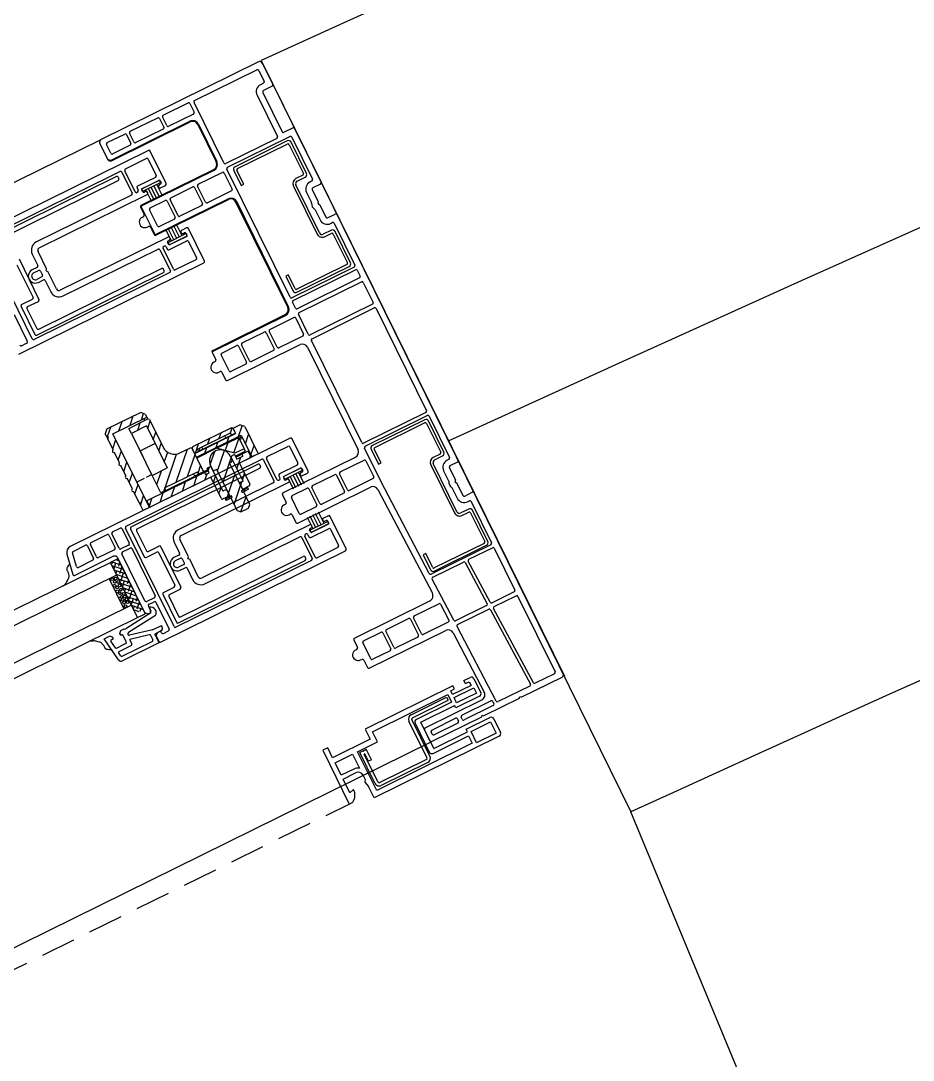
# Model space of a CAD drawing. Header units: millimetres. Extents: x 13515 to 183937, y -33900 to -660.
# Drawn here: x 118563.69 to 118568.7, y -19230.33 to -19224.49 of the extents above; entities that cross this region are included whole.
import ezdxf

# ---------------------------------------------------------------- set-up
doc = ezdxf.new("R2010")
doc.units = ezdxf.units.MM
doc.header["$LTSCALE"] = 100
doc.header["$MEASUREMENT"] = 0
doc.linetypes.add('HIDDEN2', pattern=[0.1875, 0.125, -0.0625])
doc.layers.get('0').update_dxf_attribs({"linetype": 'CONTINUOUS'})
for name, color, linetype in [('ELE9', 9, 'CONTINUOUS'), ('WIN', 4, 'CONTINUOUS'), ('WIN-G', 252, 'CONTINUOUS'), ('WIN2', 5, 'CONTINUOUS')]:
    doc.layers.add(name, color=color, linetype=linetype)

# ---------------------------------------------------------------- blocks, each defined once
blk = doc.blocks.new('A$C37502152')
at = {"layer": 'WIN-G'}
for p, q in [((57.62, 252.12), (76.22, 252.12)), ((57.62, 250.92), (76.22, 250.92))]:
    blk.add_line(p, q, dxfattribs=at)
at = {"layer": 'WIN-G', "linetype": 'HIDDEN2'}
blk.add_line((703.15, 253), (89.5, 253), dxfattribs=at)
at = {"layer": 'WIN-G'}
for centre, radius, start, end in [((57.62, 250.42), 1.7, 90, 180), ((57.62, 250.42), 0.5, 90, 180), ((76.22, 250.42), 1.7, 0, 90), ((76.22, 250.42), 0.5, 0, 90)]:
    blk.add_arc(centre, radius, start, end, dxfattribs=at)
at = {"layer": 'WIN2'}
for p, q in [((29.5, 248.5), (29.5, 254)), ((30.5, 255), (80.5, 255)), ((31, 253.5), (38.8, 253.5)), ((31, 249), (31, 253.5)), ((38.8, 253.5), (38.8, 249)), ((80.5, 255), (80.5, 250.5)), ((40.3, 253), (78.5, 253)), ((40.3, 250), (40.3, 253)), ((54.5, 250), (40.3, 250)), ((81, 248.5), (80.5, 250.5)), ((89.5, 253), (88.1, 253)), ((38.8, 249), (31, 249)), ((53.5, 248.5), (40, 248.5)), ((85.8, 249), (87.5, 249.5))]:
    blk.add_line(p, q, dxfattribs=at)
for centre, radius, start, end in [((30.5, 254), 1, 90, 180), ((54.5, 249), 1, 0, 90), ((90.02, 249.24), 4.22, 117.0056, 183.1979)]:
    blk.add_arc(centre, radius, start, end, dxfattribs=at)
at = {"ltscale": 1000}
blk.add_wipeout([(1400, 246), (0, 246), (0, 0), (1400, 0)], dxfattribs=at)
at = {"layer": 'WIN', "ltscale": 1000}
blk.add_line((0, 0), (0, 246), dxfattribs=at)
at = {"layer": 'WIN-G'}
for p, q in [((55.92, 250.42), (55.92, 235.82)), ((57.12, 250.42), (57.12, 235.82)), ((76.72, 250.42), (76.72, 239.32)), ((77.92, 250.42), (77.92, 238.12)), ((1347, 246), (53, 246)), ((75.32, 242.32), (76.52, 242.32)), ((75.32, 242.32), (75.32, 238.12)), ((76.52, 242.32), (76.52, 239.32)), ((76.52, 239.32), (76.72, 239.32)), ((41.22, 234.12), (41.22, 235.32)), ((55.42, 235.32), (41.22, 235.32)), ((76.72, 238.12), (75.32, 238.12)), ((76.72, 238.12), (77.92, 238.12)), ((55.42, 234.12), (41.22, 234.12)), ((3.3, 190.6), (3.3, 178.1)), ((25.2, 191.6), (4.3, 191.6)), ((4.3, 178.6), (4.3, 190.1)), ((4.8, 190.6), (24.7, 190.6)), ((25.2, 190.1), (25.2, 184.6)), ((26.2, 184.6), (26.2, 190.6)), ((25.2, 184.6), (26.2, 184.6)), ((4.3, 177.1), (7.5, 177.1)), ((7.5, 178.1), (4.8, 178.1)), ((8.5, 176.1), (8.5, 156.9)), ((9.5, 156.9), (9.5, 176.1)), ((115.7, 167.7), (65, 167.7)), ((64.5, 167.2), (64.5, 166.6)), ((114.1, 166.1), (65, 166.1)), ((114.6, 157.6), (114.6, 165.6)), ((116.2, 156), (116.2, 167.2)), ((141.45, 165.72), (142.25, 165.32)), ((142.25, 165.32), (142.28, 165.31)), ((142.28, 165.31), (142.66, 165.09)), ((142.66, 165.09), (142.83, 164.96)), ((142.83, 164.96), (142.99, 164.81)), ((142.99, 164.81), (143.17, 164.57)), ((143.17, 164.57), (143.24, 164.44)), ((143.24, 164.44), (143.29, 164.3)), ((143.29, 164.3), (143.31, 164.15)), ((143.31, 163.99), (143.29, 163.68)), ((143.31, 164.15), (143.31, 163.99)), ((143.29, 163.68), (143.29, 163.41)), ((143.29, 163.41), (143.31, 163.15)), ((143.31, 163.15), (143.41, 162.63)), ((143.41, 162.63), (143.56, 162.14)), ((143.56, 162.14), (143.66, 161.92)), ((143.66, 161.92), (143.79, 161.71)), ((143.79, 161.71), (143.96, 161.51)), ((143.96, 161.51), (144.15, 161.33)), ((144.15, 161.33), (144.58, 161)), ((144.58, 161), (145.07, 160.58)), ((145.07, 160.58), (145.32, 160.38)), ((145.32, 160.38), (145.58, 160.2)), ((109.3, 140.4), (109.3, 156.6)), ((114.1, 157.1), (109.8, 157.1)), ((128, 159.5), (125, 159.5)), ((125, 137.5), (125, 159.5)), ((125, 157.71), (128, 154.71)), ((125, 154.77), (126.91, 156.68)), ((125.59, 157.12), (126.36, 157.9)), ((126.58, 157.9), (128, 156.48)), ((127.38, 159.5), (717.15, 159.5)), ((128, 159.5), (128, 137.5)), ((145.58, 160.2), (145.87, 160.05)), ((145.87, 160.05), (146.17, 159.92)), ((146.17, 159.92), (146.8, 159.7)), ((146.8, 159.7), (147.13, 159.41)), ((3.3, 154.9), (3.3, 142.4)), ((7.5, 155.9), (4.3, 155.9)), ((4.3, 142.9), (4.3, 154.4)), ((4.8, 154.9), (7.5, 154.9)), ((110.9, 142), (110.9, 155)), ((115.7, 155.5), (111.4, 155.5)), ((125, 155.94), (128, 152.94)), ((125, 154.17), (128, 151.17)), ((125, 153.01), (126.03, 154.03)), ((126.47, 152.71), (128, 154.24)), ((127.35, 155.36), (128, 156.01)), ((128, 154.5), (717.15, 154.5)), ((131, 142.5), (131, 154.5)), ((125, 152.4), (128, 149.4)), ((125, 151.24), (125.14, 151.38)), ((125, 150.64), (128, 147.64)), ((125, 147.7), (126.91, 149.61)), ((125.59, 150.05), (127.8, 152.26)), ((26.2, 148.4), (25.2, 148.4)), ((25.2, 148.4), (25.2, 142.9)), ((26.2, 142.4), (26.2, 148.4)), ((125, 148.87), (128, 145.87)), ((125, 147.1), (128, 144.1)), ((125, 145.93), (126.03, 146.96)), ((125, 145.33), (128, 142.33)), ((126.47, 145.63), (128, 147.17)), ((127.35, 148.29), (128, 148.93)), ((24.7, 142.4), (4.8, 142.4)), ((125, 144.17), (125.14, 144.31)), ((125, 143.57), (128, 140.57)), ((125, 140.63), (126.91, 142.54)), ((125, 141.8), (128, 138.8)), ((125.59, 142.98), (127.8, 145.19)), ((127.35, 141.21), (128, 141.86)), ((128, 142.5), (717.15, 142.5)), ((4.3, 141.4), (25.2, 141.4)), ((114.1, 139.9), (109.8, 139.9)), ((115.7, 141.5), (111.4, 141.5)), ((114.6, 131.4), (114.6, 139.4)), ((116.2, 129.8), (116.2, 141)), ((125, 140.03), (127.53, 137.5)), ((125, 138.86), (126.03, 139.89)), ((125, 138.26), (125.76, 137.5)), ((126.47, 138.56), (128, 140.1)), ((127.17, 137.5), (127.8, 138.12)), ((125, 137.5), (128, 137.5)), ((127.38, 137.5), (717.15, 137.5)), ((143.2, 134.05), (143.3, 134.57)), ((143.3, 134.57), (143.44, 135.05)), ((143.44, 135.05), (143.55, 135.28)), ((143.55, 135.28), (143.67, 135.49)), ((143.67, 135.49), (143.85, 135.69)), ((143.85, 135.69), (144.04, 135.87)), ((144.04, 135.87), (144.47, 136.2)), ((144.47, 136.2), (144.96, 136.62)), ((144.96, 136.62), (145.21, 136.82)), ((145.21, 136.82), (145.47, 137)), ((145.47, 137), (145.76, 137.15)), ((145.76, 137.15), (146.06, 137.28)), ((146.06, 137.28), (146.68, 137.5)), ((146.68, 137.5), (147.02, 137.62)), ((114.1, 130.9), (65, 130.9)), ((141.58, 131.6), (142.14, 131.88)), ((142.14, 131.88), (142.17, 131.89)), ((142.17, 131.89), (142.55, 132.11)), ((142.55, 132.11), (142.72, 132.24)), ((142.72, 132.24), (142.88, 132.39)), ((142.88, 132.39), (143.06, 132.63)), ((143.06, 132.63), (143.13, 132.76)), ((143.13, 132.76), (143.17, 132.9)), ((143.17, 133.79), (143.2, 134.05)), ((143.17, 133.52), (143.17, 133.79)), ((143.2, 133.21), (143.17, 133.52)), ((143.17, 132.9), (143.2, 133.05)), ((143.2, 133.05), (143.2, 133.21)), ((64.5, 129.8), (64.5, 130.4)), ((115.7, 129.3), (65, 129.3)), ((3.3, 79.2), (3.3, 66.7)), ((25.2, 80.2), (4.3, 80.2)), ((4.3, 67.2), (4.3, 78.7)), ((4.8, 79.2), (24.7, 79.2)), ((25.2, 78.7), (25.2, 73.2)), ((26.2, 73.2), (26.2, 79.2)), ((25.2, 73.2), (26.2, 73.2)), ((4.3, 65.7), (7.5, 65.7)), ((7.5, 66.7), (4.8, 66.7)), ((8.5, 64.7), (8.5, 45.5)), ((9.5, 45.5), (9.5, 64.7)), ((64.5, 52.2), (64.5, 51.6)), ((115.7, 52.7), (65, 52.7)), ((116.2, 41), (116.2, 52.2)), ((114.1, 51.1), (65, 51.1)), ((114.6, 42.6), (114.6, 50.6)), ((3.3, 43.5), (3.3, 31)), ((7.5, 44.5), (4.3, 44.5)), ((4.3, 31.5), (4.3, 43)), ((4.8, 43.5), (7.5, 43.5)), ((109.3, 25.4), (109.3, 41.6)), ((114.1, 42.1), (109.8, 42.1)), ((110.9, 27), (110.9, 40)), ((115.7, 40.5), (111.4, 40.5)), ((26.2, 37), (25.2, 37)), ((25.2, 37), (25.2, 31.5)), ((26.2, 31), (26.2, 37)), ((4.3, 30), (25.2, 30)), ((24.7, 31), (4.8, 31)), ((64.5, 14.8), (64.5, 15.4)), ((114.1, 15.9), (65, 15.9)), ((115.7, 14.3), (65, 14.3)), ((1336, 0), (64, 0))]:
    blk.add_line(p, q, dxfattribs=at)
for centre in [(128.8, 152.97), (129.97, 152.56), (130.11, 153.88), (128.72, 151.89), (128.72, 149.64), (128.8, 150.73), (129.89, 148.89), (129.97, 150.31), (130.07, 151.42), (128.6, 144.98), (128.72, 146.29), (128.97, 147.88), (129.81, 146.63), (130.37, 145.6), (130.39, 147.88), (128.87, 143.47), (129.66, 144.36), (130.07, 143.12)]:
    blk.add_circle(centre, 0.5, dxfattribs=at)
for centre, radius, start, end in [((55.42, 235.82), 1.7, 270, 0), ((55.42, 235.82), 0.5, 270, 0), ((4.3, 190.6), 1, 90, 180), ((4.8, 190.1), 0.5, 90, 180), ((24.7, 190.1), 0.5, 0, 90), ((25.2, 190.6), 1, 0, 90), ((4.3, 178.1), 1, 180, 270), ((4.8, 178.6), 0.5, 180, 270), ((7.5, 176.1), 2, 0, 90), ((7.5, 176.1), 1, 0, 90), ((65, 167.2), 0.5, 90, 180), ((115.7, 167.2), 0.5, 0, 90), ((65, 166.6), 0.5, 180, 270), ((114.1, 165.6), 0.5, 0, 90), ((7.5, 156.9), 2, 270, 0), ((7.5, 156.9), 1, 270, 0), ((109.8, 156.6), 0.5, 90, 180), ((114.1, 157.6), 0.5, 270, 0), ((4.3, 154.9), 1, 90, 180), ((4.8, 154.4), 0.5, 90, 180), ((111.4, 155), 0.5, 90, 180), ((115.7, 156), 0.5, 270, 0), ((4.3, 142.4), 1, 180, 270), ((4.8, 142.9), 0.5, 180, 270), ((24.7, 142.9), 0.5, 270, 0), ((25.2, 142.4), 1, 270, 0), ((111.4, 142), 0.5, 180, 270), ((109.8, 140.4), 0.5, 180, 270), ((114.1, 139.4), 0.5, 0, 90), ((115.7, 141), 0.5, 0, 90), ((65, 130.4), 0.5, 90, 180), ((114.1, 131.4), 0.5, 270, 0), ((65, 129.8), 0.5, 180, 270), ((115.7, 129.8), 0.5, 270, 0), ((4.3, 79.2), 1, 90, 180), ((4.8, 78.7), 0.5, 90, 180), ((24.7, 78.7), 0.5, 0, 90), ((25.2, 79.2), 1, 0, 90), ((4.8, 67.2), 0.5, 180, 270), ((4.3, 66.7), 1, 180, 270), ((7.5, 64.7), 2, 0, 90), ((7.5, 64.7), 1, 0, 90), ((65, 52.2), 0.5, 90, 180), ((115.7, 52.2), 0.5, 0, 90), ((65, 51.6), 0.5, 180, 270), ((114.1, 50.6), 0.5, 0, 90), ((7.5, 45.5), 2, 270, 0), ((7.5, 45.5), 1, 270, 0), ((4.3, 43.5), 1, 90, 180), ((4.8, 43), 0.5, 90, 180), ((109.8, 41.6), 0.5, 90, 180), ((114.1, 42.6), 0.5, 270, 0), ((115.7, 41), 0.5, 270, 0), ((111.4, 40), 0.5, 90, 180), ((4.3, 31), 1, 180, 270), ((4.8, 31.5), 0.5, 180, 270), ((24.7, 31.5), 0.5, 270, 0), ((25.2, 31), 1, 270, 0), ((65, 15.4), 0.5, 90, 180), ((65, 14.8), 0.5, 180, 270)]:
    blk.add_arc(centre, radius, start, end, dxfattribs=at)
at = {"layer": 'WIN2'}
for p, q in [((78.5, 253), (78.5, 237.5)), ((89.5, 231.5), (89.5, 253)), ((1, 246), (17.14, 246)), ((17.64, 245.5), (17.14, 246)), ((18.14, 246), (17.64, 245.5)), ((18.14, 246), (32.2, 246)), ((40, 247.5), (30.5, 247.5)), ((32.7, 245.5), (32.2, 246)), ((33.2, 246), (32.7, 245.5)), ((33.2, 246), (53, 246)), ((40, 248.5), (40, 247.5)), ((53.5, 248.5), (53.5, 238)), ((55.5, 237.5), (55.5, 249)), ((80.5, 247.63), (81, 248.5)), ((80.5, 246), (80.5, 247.63)), ((87.5, 249.5), (87.5, 244)), ((0, 172.8), (0, 245)), ((2.3, 213), (2.3, 243.2)), ((2.8, 243.7), (10.5, 243.7)), ((11, 243.22), (12.06, 213.02)), ((13.26, 212.98), (12.2, 243.18)), ((12.7, 243.7), (25.38, 243.7)), ((25.88, 243.21), (26.67, 213.01)), ((27.09, 242.79), (27.07, 243.69)), ((27.57, 244.2), (39.2, 244.2)), ((39.2, 242.3), (27.59, 242.3)), ((39.7, 243.7), (39.7, 242.8)), ((41.2, 242.8), (41.2, 243.7)), ((41.7, 244.2), (51.2, 244.2)), ((51.2, 242.3), (41.7, 242.3)), ((51.7, 243.7), (51.7, 242.8)), ((53.5, 245.5), (53.5, 241)), ((80.5, 237.5), (80.5, 243.13)), ((87.5, 244), (82.5, 244)), ((82.5, 242.5), (87.5, 242.5)), ((87.5, 242.5), (87.5, 237.5)), ((53, 240.5), (30.3, 240.5)), ((30.5, 239), (40, 239)), ((40, 239), (40, 238)), ((28.93, 214.45), (28.3, 238.45)), ((29.5, 232.5), (29.5, 238)), ((31, 237.5), (38.9, 237.5)), ((31, 235.4), (31, 237.5)), ((38.9, 235.4), (31, 235.4)), ((38.9, 237.5), (38.9, 235.4)), ((53.5, 238), (40, 238)), ((40.4, 233.5), (40.4, 236.5)), ((40.4, 236.5), (54.5, 236.5)), ((70.5, 237.5), (70.5, 233.5)), ((78.5, 237.5), (70.5, 237.5)), ((72.5, 235.5), (87.5, 235.5)), ((72.5, 231.5), (72.5, 235.5)), ((87.5, 237.5), (80.5, 237.5)), ((87.5, 235.5), (87.5, 231.5)), ((33, 231.5), (30.5, 231.5)), ((31.5, 234.2), (38.9, 234.2)), ((31.5, 232.7), (31.5, 234.2)), ((33, 232.7), (31.5, 232.7)), ((33, 232.7), (33, 231.5)), ((37.4, 232.7), (37.4, 231.5)), ((38.9, 232.7), (37.4, 232.7)), ((37.4, 231.5), (72.5, 231.5)), ((38.9, 234.2), (38.9, 232.7)), ((70.5, 233.5), (40.4, 233.5)), ((87.5, 231.5), (89.5, 231.5)), ((11.56, 212.5), (2.8, 212.5)), ((26.17, 212.5), (13.76, 212.5)), ((61.5, 212.5), (30.93, 212.5)), ((2.3, 193.8), (2.3, 210.5)), ((2.8, 211), (11.64, 211)), ((12.14, 210.52), (12.73, 193.82)), ((13.93, 193.78), (13.35, 210.48)), ((13.85, 211), (26.23, 211)), ((26.73, 210.51), (27.17, 193.81)), ((28.42, 203.29), (28.26, 209.69)), ((28.76, 210.2), (38.8, 210.2)), ((39.3, 209.7), (39.3, 203.3)), ((40.5, 203.3), (40.5, 209.7)), ((41, 210.2), (49.8, 210.2)), ((50.3, 209.7), (50.3, 203.3)), ((51.5, 203.3), (51.5, 209.7)), ((52, 210.2), (59, 210.2)), ((59.5, 209.7), (59.5, 203.3)), ((62, 209), (62, 212)), ((63, 208.5), (62.5, 208.5)), ((38.8, 202.8), (28.92, 202.8)), ((49.8, 202.8), (41, 202.8)), ((59, 202.8), (52, 202.8)), ((62, 201), (62, 204)), ((63, 204.5), (62.5, 204.5)), ((30.45, 156.45), (29.35, 198.45)), ((61.5, 200.5), (31.35, 200.5)), ((2.3, 175.1), (2.3, 191.6)), ((12.23, 193.3), (2.8, 193.3)), ((2.8, 192.1), (26.73, 192.1)), ((26.67, 193.3), (14.43, 193.3)), ((27.23, 191.61), (28.2, 154.47)), ((3.5, 172.3), (0.5, 172.3)), ((3.5, 174.6), (2.8, 174.6)), ((4, 166.92), (4, 171.8)), ((6.3, 167.73), (6.3, 171.8)), ((50, 170.5), (50, 157.5)), ((124.5, 171), (50.5, 171)), ((52, 161.7), (52, 168.2)), ((52.5, 168.7), (60.8, 168.7)), ((61.3, 168.2), (61.3, 159.8)), ((62.5, 159.8), (62.5, 168.2)), ((63, 168.7), (117.2, 168.7)), ((117.7, 168.2), (117.7, 128.8)), ((119.7, 157.5), (119.7, 168.2)), ((122.2, 168.7), (120.2, 168.7)), ((122.7, 167.9), (122.7, 168.2)), ((124.15, 167.55), (124.86, 168.25)), ((139.84, 171), (124.99, 171)), ((124.99, 171), (125.11, 167.5)), ((125, 168.61), (125, 170.5)), ((126.61, 169), (126.61, 167.39)), ((139.14, 169.5), (127.11, 169.5)), ((139.44, 169.24), (139.64, 167.84)), ((140.83, 170.13), (142.11, 161)), ((4, 160.8), (4, 165.68)), ((4.29, 166.51), (4.09, 166.71)), ((4.29, 166.09), (4.09, 165.89)), ((6.3, 160.8), (6.3, 164.87)), ((121.61, 166.5), (121.61, 165.8)), ((125.11, 165.8), (121.61, 165.8)), ((122.61, 167.5), (125.11, 167.5)), ((123.79, 167.4), (123.2, 167.4)), ((125.11, 165.8), (133.4, 163.88)), ((127, 166.9), (133.98, 165.28)), ((133.98, 167), (133.98, 165.28)), ((139.34, 167.5), (134.48, 167.5)), ((135.48, 165.5), (135.48, 163)), ((139.64, 166), (135.98, 166)), ((139.93, 165.74), (140.34, 162.84)), ((0.5, 160.3), (3.5, 160.3)), ((59.6, 161.2), (52.5, 161.2)), ((60.1, 159.8), (60.1, 160.7)), ((121.91, 161.69), (133.34, 162.9)), ((123.01, 160.1), (133.54, 161.21)), ((134.19, 161.05), (133.54, 161.21)), ((135.38, 161), (134.36, 161)), ((136.18, 161.8), (135.38, 161)), ((136.18, 162.5), (135.98, 162.5)), ((136.18, 162.5), (136.18, 161.8)), ((140.04, 162.5), (139.18, 162.5)), ((139.18, 162.5), (139.18, 161.8)), ((139.18, 161.8), (139.98, 161)), ((142.11, 161), (139.98, 161)), ((0, 61.6), (0, 159.8)), ((2.3, 141), (2.3, 157.5)), ((2.8, 158), (3.5, 158)), ((50.5, 157), (52.5, 157)), ((51.5, 158.7), (51.5, 159.2)), ((51.65, 158.7), (51.65, 159.7)), ((58.75, 159.7), (51.65, 159.7)), ((58.75, 158.7), (51.65, 158.7)), ((52, 159.7), (58.4, 159.7)), ((52.5, 158.2), (52, 158.2)), ((53, 157.5), (53, 157.7)), ((53.2, 154.1), (53.2, 158.7)), ((54.3, 154.1), (54.3, 158.7)), ((55.4, 154.1), (55.4, 158.7)), ((56.5, 154.1), (56.5, 158.7)), ((57.4, 157.7), (57.4, 157.5)), ((57.5, 154.1), (57.5, 158.7)), ((58.4, 158.2), (57.9, 158.2)), ((57.9, 157), (101, 157)), ((58.75, 158.7), (58.75, 159.7)), ((58.9, 159.2), (58.9, 158.7)), ((60.8, 159.3), (60.6, 159.3)), ((101, 159.3), (63, 159.3)), ((122.2, 157), (120.2, 157)), ((123.01, 160.1), (122.48, 158.1)), ((122.7, 157.5), (122.7, 159.5)), ((124, 160), (123.2, 160)), ((125, 159), (124, 160)), ((125, 137), (125, 159)), ((28.2, 154.47), (28.2, 141)), ((61.5, 154.5), (32.45, 154.5)), ((62, 151), (62, 154)), ((102, 156), (102, 149)), ((104.3, 151.5), (104.3, 156)), ((118.9, 136.5), (118.9, 155.3)), ((119.4, 155.8), (122.5, 155.8)), ((123, 155.3), (123, 136.5)), ((29.7, 145.3), (29.7, 151.7)), ((30.2, 152.2), (39.8, 152.2)), ((40.3, 151.7), (40.3, 145.3)), ((41.5, 145.3), (41.5, 151.7)), ((42, 152.2), (50.8, 152.2)), ((51.3, 151.7), (51.3, 145.3)), ((52.5, 145.3), (52.5, 151.7)), ((53, 152.2), (59, 152.2)), ((59.5, 151.7), (59.5, 145.3)), ((63, 150.5), (62.5, 150.5)), ((104.3, 147.7), (104.3, 149.3)), ((106.8, 151), (104.8, 151)), ((104.8, 149.8), (106.8, 149.8)), ((62, 143), (62, 146)), ((63, 146.5), (62.5, 146.5)), ((102.5, 148.5), (102, 149)), ((102.5, 148.5), (102, 148)), ((102, 148), (102, 141)), ((104.3, 141), (104.3, 145.5)), ((106.8, 147.2), (104.8, 147.2)), ((104.8, 146), (106.8, 146)), ((39.8, 144.8), (30.2, 144.8)), ((61.5, 142.5), (32.5, 142.5)), ((50.8, 144.8), (42, 144.8)), ((59, 144.8), (53, 144.8)), ((53.2, 142.9), (53.2, 138.3)), ((54.3, 142.9), (54.3, 138.3)), ((55.4, 142.9), (55.4, 138.3)), ((56.5, 142.9), (56.5, 138.3)), ((57.5, 142.9), (57.5, 138.3)), ((74.95, 141.9), (73.95, 140.9)), ((78.01, 141.9), (73.95, 137.84)), ((78.05, 141.9), (74.95, 141.9)), ((79.05, 140.9), (78.05, 141.9)), ((2.3, 98), (2.3, 138.8)), ((27.7, 140.5), (2.8, 140.5)), ((2.8, 139.3), (27.7, 139.3)), ((28.2, 138.8), (28.2, 98)), ((30.5, 99.5), (30.5, 140.5)), ((50, 139.5), (50, 126.5)), ((52.5, 140), (50.5, 140)), ((51.5, 137.8), (51.5, 138.3)), ((51.65, 138.3), (51.65, 137.3)), ((58.75, 138.3), (51.65, 138.3)), ((52, 138.8), (52.5, 138.8)), ((53, 139.3), (53, 139.5)), ((57.4, 139.5), (57.4, 139.3)), ((101, 140), (57.9, 140)), ((57.9, 138.8), (58.4, 138.8)), ((58.75, 138.3), (58.75, 137.3)), ((58.9, 138.3), (58.9, 137.8)), ((73.95, 140.9), (73.95, 135.9)), ((79.05, 138.45), (73.95, 133.35)), ((79.05, 135.9), (79.05, 140.9)), ((58.75, 137.3), (51.65, 137.3)), ((58.4, 137.3), (52, 137.3)), ((52, 128.8), (52, 135.3)), ((52.5, 135.8), (59.6, 135.8)), ((60.1, 136.3), (60.1, 137.2)), ((60.6, 137.7), (60.8, 137.7)), ((61.3, 137.2), (61.3, 128.8)), ((62.5, 128.8), (62.5, 137.2)), ((63, 137.7), (101, 137.7)), ((70.75, 126), (70.75, 134.4)), ((73.85, 134.9), (71.25, 134.9)), ((72.02, 135.85), (72.02, 135.25)), ((72.02, 135.85), (73.51, 135.85)), ((72.02, 135.25), (73.51, 135.25)), ((72.98, 135.85), (72.97, 135.85)), ((72.98, 135.25), (72.97, 135.25)), ((74.5, 135.85), (72.98, 135.85)), ((74.5, 135.25), (72.98, 135.25)), ((73.51, 135.85), (73.51, 135.25)), ((73.85, 134.9), (73.85, 132.4)), ((74.5, 135.9), (73.95, 135.9)), ((73.95, 124.4), (73.95, 135.2)), ((73.95, 135.2), (74.5, 135.2)), ((74.5, 135.2), (74.5, 135.9)), ((78.5, 135.9), (78.5, 135.2)), ((79.05, 135.9), (78.5, 135.9)), ((80.03, 135.85), (78.5, 135.85)), ((80.03, 135.25), (78.5, 135.25)), ((78.5, 135.2), (79.05, 135.2)), ((79.05, 135.2), (79.05, 124.4)), ((79.15, 132.4), (79.15, 134.9)), ((81.75, 134.9), (79.15, 134.9)), ((79.99, 134.9), (79.15, 134.06)), ((79.5, 135.85), (79.5, 135.25)), ((79.5, 135.85), (80.98, 135.85)), ((79.5, 135.25), (80.98, 135.25)), ((80.03, 135.85), (80.03, 135.85)), ((80.03, 135.25), (80.03, 135.25)), ((80.94, 135.85), (80.34, 135.25)), ((80.98, 135.25), (80.98, 135.85)), ((82.25, 134.4), (82.25, 126)), ((118.9, 128.5), (118.9, 134.3)), ((122.5, 136), (119.4, 136)), ((119.4, 134.8), (122.5, 134.8)), ((123, 134.3), (123, 128.5)), ((126, 136), (141.5, 136)), ((140.67, 127.9), (141.99, 135.41)), ((72.5, 131.9), (70.75, 130.15)), ((72.5, 132.4), (73.85, 132.4)), ((72.5, 132.4), (72.5, 122.5)), ((73.85, 133.25), (73, 132.4)), ((79.05, 133.96), (73.95, 128.86)), ((79.15, 132.4), (80.5, 132.4)), ((82.25, 132.67), (80.5, 130.92)), ((80.5, 122.5), (80.5, 132.4)), ((124.2, 128.5), (124.2, 133.5)), ((124.7, 134), (131.1, 134)), ((131.6, 133.5), (131.6, 128.5)), ((132.8, 128.5), (132.8, 133.5)), ((133.3, 134), (139.12, 134)), ((139.61, 133.41), (138.73, 128.41)), ((60.8, 128.3), (52.5, 128.3)), ((117.2, 128.3), (63, 128.3)), ((72.5, 127.41), (69.39, 124.3)), ((79.05, 129.47), (72.6, 123.02)), ((82.25, 128.18), (80.5, 126.43)), ((122.5, 128), (119.4, 128)), ((131.1, 128), (124.7, 128)), ((138.24, 128), (133.3, 128)), ((50.5, 126), (138.4, 126)), ((63.28, 115.1), (63.28, 126)), ((63.28, 126), (65.78, 126)), ((65.78, 125.2), (63.28, 122.7)), ((65.78, 117.3), (65.78, 126)), ((66.1, 123.5), (66.1, 126)), ((66.1, 126), (70.75, 126)), ((66.6, 126), (66.1, 125.5)), ((66.1, 123.5), (68.6, 123.5)), ((70.9, 123.1), (66.98, 123.1)), ((66.98, 123.1), (66.98, 122.1)), ((71, 123.1), (67, 123.1)), ((68.6, 123.51), (68.59, 123.5)), ((68.6, 123.5), (68.6, 124.3)), ((71, 124.3), (68.6, 124.3)), ((71, 123.5), (68.6, 123.5)), ((71, 122.5), (71, 124.3)), ((73.1, 124.4), (72.6, 123.9)), ((72.6, 122.2), (72.6, 123.9)), ((73.1, 124.4), (73.95, 124.4)), ((79.05, 124.98), (73.63, 119.56)), ((79.05, 124.4), (79.9, 124.4)), ((80.4, 123.9), (79.9, 124.4)), ((80.4, 123.9), (80.4, 122.2)), ((82, 123.44), (81.06, 122.5)), ((83.68, 123.1), (81.98, 123.1)), ((81.98, 123.1), (83.68, 123.1)), ((82, 124.3), (82, 122.5)), ((83.55, 124.3), (82, 124.3)), ((83.55, 123.5), (82, 123.5)), ((82.25, 126), (106.5, 126)), ((84.56, 126), (82.86, 124.3)), ((85.68, 123.1), (83.15, 123.1)), ((83.55, 123.5), (83.55, 124.3)), ((83.55, 123.5), (106.5, 123.5)), ((83.68, 113.7), (83.68, 123.1)), ((83.68, 123.1), (85.68, 123.1)), ((85.68, 122.1), (85.68, 123.1)), ((85.68, 123.1), (87.18, 123.1)), ((85.68, 123.1), (85.68, 122.1)), ((89.05, 126), (86.55, 123.5)), ((87.18, 123.1), (87.18, 122.1)), ((98.78, 123.1), (87.18, 123.1)), ((93.54, 126), (91.04, 123.5)), ((98.03, 126), (95.53, 123.5)), ((99.6, 123.1), (98.78, 122.28)), ((98.78, 122.1), (98.78, 123.1)), ((98.78, 123.1), (100.78, 123.1)), ((102.52, 126), (100.02, 123.5)), ((100.78, 123.1), (100.78, 116.1)), ((106.5, 125.49), (104.51, 123.5)), ((106.5, 126), (106.5, 123.5)), ((106.8, 126), (106.5, 126)), ((106.78, 126), (106.78, 96.5)), ((106.78, 126), (109.28, 126)), ((106.99, 126), (106.78, 125.79)), ((108.78, 123.3), (106.78, 121.3)), ((108.98, 123.5), (108.78, 123.5)), ((108.78, 123.5), (108.78, 123)), ((108.98, 123), (108.78, 123)), ((109.28, 123.8), (108.98, 123.5)), ((108.98, 123), (108.98, 123.5)), ((109.28, 126), (109.28, 123.8)), ((109.28, 123.8), (109.28, 122.7)), ((65.78, 120.71), (63.28, 118.21)), ((66.98, 118.6), (66.98, 122.1)), ((66.98, 122.1), (70.68, 122.1)), ((70.96, 121.85), (67.15, 118.04)), ((70.68, 122.1), (75.78, 117.6)), ((71, 122.5), (72.5, 122.5)), ((73.35, 119.75), (71.2, 117.6)), ((72.5, 122.92), (72.08, 122.5)), ((80.38, 121.82), (76.88, 118.32)), ((80.4, 122.5), (80.5, 122.5)), ((80.5, 122.5), (82, 122.5)), ((85.68, 122.65), (83.68, 120.65)), ((89.62, 122.1), (83.68, 116.16)), ((94.11, 122.1), (85.31, 113.3)), ((98.78, 122.1), (85.68, 122.1)), ((98.6, 122.1), (89.6, 113.1)), ((100.78, 119.79), (97.09, 116.1)), ((109.28, 119.31), (106.78, 116.81)), ((109.28, 122.7), (109.28, 118.3)), ((66.86, 117.3), (63.97, 114.41)), ((83.68, 117.3), (65.78, 117.3)), ((66.38, 117.3), (66.38, 118.5)), ((66.38, 118.5), (66.88, 118.5)), ((66.88, 118.5), (66.88, 117.3)), ((66.88, 118.5), (66.99, 118.5)), ((67.28, 115.8), (67.28, 113.8)), ((67.28, 115.8), (83.68, 115.8)), ((67.38, 113.7), (67.38, 115.8)), ((68.88, 115.8), (67.38, 115.8)), ((83.58, 115.8), (67.38, 115.8)), ((75.78, 117.6), (67.98, 117.6)), ((68.88, 117.6), (68.88, 117.3)), ((68.88, 115.8), (68.88, 114.8)), ((68.88, 115.8), (69.78, 115.8)), ((71.35, 117.3), (69.85, 115.8)), ((71.18, 114.8), (71.18, 115.8)), ((75.84, 117.3), (74.34, 115.8)), ((75.73, 117.64), (75.69, 117.6)), ((75.78, 117.6), (83.68, 117.6)), ((80.33, 117.3), (78.83, 115.8)), ((80.38, 114.8), (80.38, 115.8)), ((83.32, 115.8), (80.82, 113.3)), ((81.38, 115.8), (81.38, 114.8)), ((82.08, 114.8), (82.08, 115.8)), ((83.58, 115.8), (82.08, 115.8)), ((83.68, 116.16), (83.32, 115.8)), ((83.58, 115.8), (83.58, 113.7)), ((83.68, 117.3), (83.68, 115.8)), ((100.78, 116.1), (94.78, 116.1)), ((94.78, 99.3), (94.78, 116.1)), ((100.78, 116.1), (100.78, 106.35)), ((100.78, 115.8), (103, 115.8)), ((103.81, 115.8), (106.78, 115.8)), ((109.28, 117.3), (109.28, 113.1)), ((63.28, 115.1), (64.58, 113.8)), ((67.28, 113.8), (64.58, 113.8)), ((67.38, 113.7), (67.78, 113.3)), ((68.88, 114.83), (67.57, 113.51)), ((83.18, 113.3), (67.78, 113.3)), ((82.08, 114.8), (68.88, 114.8)), ((73.34, 114.8), (71.84, 113.3)), ((77.83, 114.8), (76.33, 113.3)), ((83.18, 113.3), (83.58, 113.7)), ((83.68, 113.7), (84.08, 113.3)), ((88.28, 113.3), (84.08, 113.3)), ((94.78, 113.79), (92.13, 111.14)), ((109.28, 114.82), (106.78, 112.32)), ((109.28, 112.1), (109.28, 107.9)), ((94.78, 109.3), (92.78, 107.3)), ((92.78, 97.7), (92.78, 108.8)), ((100.78, 99.3), (100.78, 108.52)), ((109.28, 110.33), (106.78, 107.83)), ((94.78, 104.81), (92.78, 102.81)), ((109.28, 105.84), (106.78, 103.34)), ((109.28, 106.9), (109.28, 102.7)), ((109.28, 101.35), (106.78, 98.85)), ((109.28, 101.7), (109.28, 97.3)), ((27.7, 97.5), (2.8, 97.5)), ((61.5, 97.5), (32.5, 97.5)), ((62, 94), (62, 97)), ((94.78, 100.32), (92.78, 98.32)), ((92.78, 97.7), (93.18, 97.3)), ((100.78, 97.3), (93.18, 97.3)), ((93.28, 96.5), (93.28, 97.3)), ((94.48, 97.3), (94.48, 96.5)), ((94.78, 99.3), (100.78, 99.3)), ((98.25, 99.3), (96.25, 97.3)), ((100.78, 97.34), (100.74, 97.3)), ((100.78, 99.3), (100.78, 97.3)), ((108.78, 97), (108.98, 97)), ((108.78, 97), (108.78, 96.5)), ((108.98, 96.5), (108.98, 97)), ((109.28, 97.3), (109.28, 96.2)), ((2.3, 87.5), (2.3, 95.5)), ((2.8, 96), (27.7, 96)), ((28.2, 95.5), (28.2, 87.5)), ((29.7, 88.3), (29.7, 94.7)), ((30.2, 95.2), (39.8, 95.2)), ((40.3, 94.7), (40.3, 88.3)), ((41.5, 88.3), (41.5, 94.7)), ((42, 95.2), (50.8, 95.2)), ((51.3, 94.7), (51.3, 88.3)), ((52.5, 88.3), (52.5, 94.7)), ((53, 95.2), (59, 95.2)), ((59.5, 94.7), (59.5, 88.3)), ((63, 93.5), (62.5, 93.5)), ((93.28, 95.3), (93.28, 96.5)), ((106.78, 96.5), (93.28, 96.5)), ((93.28, 95.3), (94.58, 94)), ((95.45, 96.5), (93.77, 94.81)), ((107.98, 94), (94.58, 94)), ((99.94, 96.5), (97.44, 94)), ((104.43, 96.5), (101.93, 94)), ((108.92, 96.5), (106.42, 94)), ((107.98, 94), (109.28, 95.3)), ((108.78, 96.5), (108.98, 96.5)), ((109.28, 96.2), (109.28, 95.3)), ((63, 89.5), (62.5, 89.5)), ((27.7, 87), (2.8, 87)), ((39.8, 87.8), (30.2, 87.8)), ((61.5, 85.8), (32.5, 85.8)), ((61.5, 85.8), (32.5, 85.8)), ((50.8, 87.8), (42, 87.8)), ((59, 87.8), (53, 87.8)), ((62, 86), (61.7, 86)), ((62, 86), (61.7, 86)), ((62, 86), (62, 89)), ((2.3, 82.7), (2.3, 85)), ((2.8, 85.5), (27.7, 85.5)), ((27.7, 82.2), (2.8, 82.2)), ((28.2, 85), (28.2, 82.7)), ((30.2, 83.5), (30.2, 41.5)), ((30.2, 83.5), (30.2, 41.5)), ((30.5, 83.5), (30.5, 41.5)), ((61.5, 85.5), (32.5, 85.5)), ((2.3, 63.9), (2.3, 80.7)), ((2.8, 81.2), (27.7, 81.2)), ((28.2, 80.7), (28.2, 29.5)), ((3.5, 63.4), (2.8, 63.4)), ((3.5, 61.1), (0.5, 61.1)), ((4, 55.72), (4, 60.6)), ((6.3, 56.53), (6.3, 60.6)), ((124.5, 56), (50.5, 56)), ((4, 49.6), (4, 54.48)), ((4.29, 55.31), (4.09, 55.51)), ((4.29, 54.89), (4.09, 54.69)), ((6.3, 49.6), (6.3, 53.67)), ((50, 55.5), (50, 42.5)), ((52, 46.7), (52, 53.2)), ((52.5, 53.7), (60.8, 53.7)), ((61.3, 53.2), (61.3, 44.8)), ((62.5, 44.8), (62.5, 53.2)), ((63, 53.7), (117.2, 53.7)), ((117.7, 53.2), (117.7, 13.8)), ((119.7, 42.5), (119.7, 53.2)), ((122.2, 53.7), (120.2, 53.7)), ((0, 27.2), (0, 48.6)), ((0.5, 49.1), (3.5, 49.1)), ((2.3, 29.5), (2.3, 46.3)), ((2.8, 46.8), (3.5, 46.8)), ((59.6, 46.2), (52.5, 46.2)), ((60.1, 44.8), (60.1, 45.7)), ((50.5, 42), (52.5, 42)), ((51.5, 43.7), (51.5, 44.2)), ((51.65, 43.7), (51.65, 44.7)), ((58.75, 44.7), (51.65, 44.7)), ((58.75, 43.7), (51.65, 43.7)), ((52, 44.7), (58.4, 44.7)), ((52.5, 43.2), (52, 43.2)), ((53, 42.5), (53, 42.7)), ((53.2, 39.1), (53.2, 43.7)), ((54.3, 39.1), (54.3, 43.7)), ((55.4, 39.1), (55.4, 43.7)), ((56.5, 39.1), (56.5, 43.7)), ((57.4, 42.7), (57.4, 42.5)), ((57.5, 39.1), (57.5, 43.7)), ((58.4, 43.2), (57.9, 43.2)), ((57.9, 42), (101, 42)), ((58.75, 43.7), (58.75, 44.7)), ((58.9, 44.2), (58.9, 43.7)), ((60.8, 44.3), (60.6, 44.3)), ((101, 44.3), (63, 44.3)), ((102, 41), (102, 34)), ((104.3, 36.5), (104.3, 41)), ((61.5, 39.5), (32.5, 39.5)), ((61.5, 39.2), (32.5, 39.2)), ((61.5, 39.2), (32.5, 39.2)), ((61.7, 28), (61.7, 39)), ((61.7, 28), (61.7, 39)), ((62, 36), (62, 39)), ((29.7, 30.3), (29.7, 36.7)), ((30.2, 37.2), (39.8, 37.2)), ((40.3, 36.7), (40.3, 30.3)), ((41.5, 30.3), (41.5, 36.7)), ((42, 37.2), (50.8, 37.2)), ((51.3, 36.7), (51.3, 30.3)), ((52.5, 30.3), (52.5, 36.7)), ((53, 37.2), (59, 37.2)), ((59.5, 36.7), (59.5, 30.3)), ((63, 35.5), (62.5, 35.5)), ((102.5, 33.5), (102, 34)), ((104.3, 32.7), (104.3, 34.3)), ((106.8, 36), (104.8, 36)), ((104.8, 34.8), (106.8, 34.8)), ((62, 28), (62, 31)), ((63, 31.5), (62.5, 31.5)), ((102.5, 33.5), (102, 33)), ((102, 33), (102, 26)), ((104.3, 26), (104.3, 30.5)), ((106.8, 32.2), (104.8, 32.2)), ((104.8, 31), (106.8, 31)), ((4, 26.7), (0.5, 26.7)), ((27.7, 29), (2.8, 29)), ((4.5, 10.5), (4.5, 26.2)), ((6.8, 10.5), (6.8, 27)), ((7.3, 27.5), (27.7, 27.5)), ((28.2, 27), (28.2, 2.8)), ((39.8, 29.8), (30.2, 29.8)), ((61.5, 27.8), (32.5, 27.8)), ((61.5, 27.8), (32.5, 27.8)), ((61.5, 27.5), (32.5, 27.5)), ((50.8, 29.8), (42, 29.8)), ((59, 29.8), (53, 29.8)), ((53.2, 27.9), (53.2, 23.3)), ((54.3, 27.9), (54.3, 23.3)), ((55.4, 27.9), (55.4, 23.3)), ((56.5, 27.9), (56.5, 23.3)), ((57.5, 27.9), (57.5, 23.3)), ((30.2, 10.5), (30.2, 25.5)), ((30.2, 10.5), (30.2, 25.5)), ((30.5, 10.5), (30.5, 25.5)), ((50, 24.5), (50, 11.5)), ((52.5, 25), (50.5, 25)), ((51.5, 22.8), (51.5, 23.3)), ((51.65, 23.3), (51.65, 22.3)), ((58.75, 23.3), (51.65, 23.3)), ((52, 23.8), (52.5, 23.8)), ((53, 24.3), (53, 24.5)), ((57.4, 24.5), (57.4, 24.3)), ((101, 25), (57.9, 25)), ((57.9, 23.8), (58.4, 23.8)), ((58.75, 23.3), (58.75, 22.3)), ((58.9, 23.3), (58.9, 22.8)), ((60.6, 22.7), (60.8, 22.7)), ((63, 22.7), (101, 22.7)), ((58.75, 22.3), (51.65, 22.3)), ((58.4, 22.3), (52, 22.3)), ((52, 13.8), (52, 20.3)), ((52.5, 20.8), (59.6, 20.8)), ((60.1, 21.3), (60.1, 22.2)), ((61.3, 22.2), (61.3, 13.8)), ((62.5, 13.8), (62.5, 22.2)), ((60.8, 13.3), (52.5, 13.3)), ((117.2, 13.3), (63, 13.3)), ((0, 1), (0, 9.5)), ((0.5, 10), (4, 10)), ((2.8, 7.7), (4, 7.7)), ((30.5, 9.5), (30.5, 9.5)), ((30.5, 9.5), (30.5, 9.5)), ((64, 8.5), (32.5, 8.5)), ((64, 8.2), (32.5, 8.2)), ((64, 8.2), (32.5, 8.2)), ((50.5, 11), (138.4, 11)), ((65, 7.5), (64.7, 7.5)), ((65, 7.5), (64.7, 7.5)), ((65, 7.5), (65, 1)), ((2.3, 2.8), (2.3, 7.2)), ((29.7, 2.5), (29.7, 6)), ((30.2, 6.5), (40.1, 6.5)), ((40.6, 6), (40.6, 2.5)), ((41.8, 2.5), (41.8, 6)), ((42.3, 6.5), (53.3, 6.5)), ((53.8, 6), (53.8, 2.5)), ((55, 2.5), (55, 6)), ((55.5, 6.5), (62.5, 6.5)), ((63, 6), (63, 2.5)), ((1, 0), (64, 0)), ((27.7, 2.3), (2.8, 2.3)), ((40.1, 2), (30.2, 2)), ((53.3, 2), (42.3, 2)), ((62.5, 2), (55.5, 2))]:
    blk.add_line(p, q, dxfattribs=at)
for centre, radius, start, end in [((1, 245), 1, 90, 180), ((30.5, 248.5), 1, 180, 270), ((53, 245.5), 0.5, 0, 90), ((82.5, 246), 2, 180, 270), ((2.8, 243.2), 0.5, 90, 180), ((10.5, 243.2), 0.5, 2, 90), ((12.7, 243.2), 0.5, 90, 182), ((25.38, 243.2), 0.5, 1.5, 90), ((27.57, 243.7), 0.5, 90, 181.5), ((27.59, 242.8), 0.5, 181.5, 270), ((39.2, 243.7), 0.5, 0, 90), ((39.2, 242.8), 0.5, 270, 0), ((41.7, 243.7), 0.5, 90, 180), ((41.7, 242.8), 0.5, 180, 270), ((51.2, 243.7), 0.5, 0, 90), ((51.2, 242.8), 0.5, 270, 0), ((82.5, 246), 3.5, 235.1503, 270), ((30.3, 238.5), 2, 90, 181.5), ((30.5, 238), 1, 90, 180), ((53, 241), 0.5, 270, 0), ((54.5, 237.5), 1, 270, 0), ((30.5, 232.5), 1, 180, 270), ((2.8, 213), 0.5, 180, 270), ((11.56, 213), 0.5, 270, 2), ((13.76, 213), 0.5, 182, 270), ((26.17, 213), 0.5, 270, 1.5), ((30.93, 214.5), 2, 181.5, 270), ((61.5, 212), 0.5, 0, 90), ((2.8, 210.5), 0.5, 90, 180), ((11.64, 210.5), 0.5, 2, 90), ((13.85, 210.5), 0.5, 90, 182), ((26.23, 210.5), 0.5, 1.5, 90), ((28.76, 209.7), 0.5, 90, 181.5), ((38.8, 209.7), 0.5, 0, 90), ((41, 209.7), 0.5, 90, 180), ((49.8, 209.7), 0.5, 0, 90), ((52, 209.7), 0.5, 90, 180), ((59, 209.7), 0.5, 0, 90), ((62.5, 209), 0.5, 180, 270), ((63, 206.5), 2, 270, 90), ((28.92, 203.3), 0.5, 181.5, 270), ((38.8, 203.3), 0.5, 270, 0), ((41, 203.3), 0.5, 180, 270), ((49.8, 203.3), 0.5, 270, 0), ((52, 203.3), 0.5, 180, 270), ((59, 203.3), 0.5, 270, 0), ((62.5, 204), 0.5, 90, 180), ((31.35, 198.5), 2, 90, 181.5), ((61.5, 201), 0.5, 270, 0), ((2.8, 193.8), 0.5, 180, 270), ((12.23, 193.8), 0.5, 270, 2), ((14.43, 193.8), 0.5, 182, 270), ((26.67, 193.8), 0.5, 270, 1.5), ((2.8, 191.6), 0.5, 90, 180), ((26.73, 191.6), 0.5, 1.5, 90), ((0.5, 172.8), 0.5, 180, 270), ((2.8, 175.1), 0.5, 180, 270), ((3.5, 171.8), 2.8, 0, 90), ((3.5, 171.8), 0.5, 0, 90), ((6.6, 167.73), 0.3, 180, 209.4907), ((50.5, 170.5), 0.5, 90, 180), ((52.5, 168.2), 0.5, 90, 180), ((60.8, 168.2), 0.5, 0, 90), ((63, 168.2), 0.5, 90, 180), ((117.2, 168.2), 0.5, 0, 90), ((120.2, 168.2), 0.5, 90, 180), ((122.2, 168.2), 0.5, 0, 90), ((123.2, 167.9), 0.5, 180, 270), ((124.5, 170.5), 0.5, 0, 90), ((124.5, 168.61), 0.5, 315, 0), ((127.11, 169), 0.5, 90, 180), ((139.14, 169.2), 0.3, 7.4356, 90.1302), ((139.34, 167.8), 0.3, 269.8698, 8.3768), ((139.84, 170), 1, 7.6518, 90), ((4.3, 166.92), 0.3, 180, 225), ((4.3, 165.68), 0.3, 135, 180), ((4.08, 166.3), 0.3, 315, 45), ((6.6, 164.87), 0.3, 150.5093, 180), ((4.08, 166.3), 2.6, 330.5093, 29.4907), ((122.61, 166.5), 1, 90, 180), ((123.79, 167.9), 0.5, 270, 315), ((127.11, 167.39), 0.5, 180, 256.9391), ((134.48, 167), 0.5, 90, 180), ((135.98, 165.5), 0.5, 90, 180), ((139.64, 165.7), 0.3, 7.6235, 90.1302), ((0.5, 159.8), 0.5, 90, 180), ((3.5, 160.8), 0.5, 270, 0), ((3.5, 160.8), 2.8, 270, 0), ((52.5, 161.7), 0.5, 180, 270), ((59.6, 160.7), 0.5, 0, 90), ((123.01, 160.03), 2, 123.609, 254.4966), ((133.28, 163.39), 0.5, 276, 76.9391), ((134.36, 161.3), 0.3, 236.8254, 270), ((135.98, 163), 0.5, 180, 270), ((140.04, 162.8), 0.3, 269.8698, 8.3917), ((2.8, 157.5), 0.5, 90, 180), ((50.5, 157.5), 0.5, 180, 270), ((52, 159.2), 0.5, 90, 180), ((52, 158.7), 0.5, 180, 270), ((52.5, 157.7), 0.5, 0, 90), ((52.5, 157.5), 0.5, 270, 0), ((57.9, 157.7), 0.5, 90, 180), ((57.9, 157.5), 0.5, 180, 270), ((58.4, 159.2), 0.5, 0, 90), ((58.4, 158.7), 0.5, 270, 0), ((60.6, 159.8), 0.5, 180, 270), ((60.8, 159.8), 0.5, 270, 0), ((63, 159.8), 0.5, 180, 270), ((101, 156), 3.3, 0, 90), ((101, 156), 1, 0, 90), ((120.2, 157.5), 0.5, 180, 270), ((122.2, 157.5), 0.5, 270, 0), ((123.2, 159.5), 0.5, 90, 180), ((32.45, 156.5), 2, 181.5, 270), ((61.5, 154), 0.5, 0, 90), ((119.4, 155.3), 0.5, 90, 180), ((122.5, 155.3), 0.5, 0, 90), ((30.2, 151.7), 0.5, 90, 180), ((39.8, 151.7), 0.5, 0, 90), ((42, 151.7), 0.5, 90, 180), ((50.8, 151.7), 0.5, 0, 90), ((53, 151.7), 0.5, 90, 180), ((59, 151.7), 0.5, 0, 90), ((62.5, 151), 0.5, 180, 270), ((63, 148.5), 2, 270, 90), ((104.8, 151.5), 0.5, 180, 270), ((104.8, 149.3), 0.5, 90, 180.0048), ((106.8, 148.5), 2.5, 270, 90), ((106.8, 148.5), 1.3, 269.9984, 90.0016), ((62.5, 146), 0.5, 90, 180), ((104.8, 147.7), 0.5, 180, 270), ((104.8, 145.5), 0.5, 90, 180), ((30.2, 145.3), 0.5, 180, 270), ((32.5, 140.5), 2, 90, 180), ((39.8, 145.3), 0.5, 270, 0), ((42, 145.3), 0.5, 180, 270), ((50.8, 145.3), 0.5, 270, 0), ((53, 145.3), 0.5, 180, 270), ((59, 145.3), 0.5, 270, 0), ((61.5, 143), 0.5, 270, 0), ((2.8, 141), 0.5, 180, 270), ((2.8, 138.8), 0.5, 90, 180), ((27.7, 141), 0.5, 270, 0), ((27.7, 138.8), 0.5, 0, 90), ((50.5, 139.5), 0.5, 90, 180), ((52, 138.3), 0.5, 90, 180), ((52.5, 139.5), 0.5, 0, 90), ((52.5, 139.3), 0.5, 270, 0), ((57.9, 139.5), 0.5, 90, 180), ((57.9, 139.3), 0.5, 180, 270), ((58.4, 138.3), 0.5, 0, 90), ((101, 141), 1, 270, 0), ((101, 141), 3.3, 270, 0), ((52, 137.8), 0.5, 180, 270), ((52.5, 135.3), 0.5, 90, 180), ((58.4, 137.8), 0.5, 270, 0), ((59.6, 136.3), 0.5, 270, 0), ((60.6, 137.2), 0.5, 90, 180), ((60.8, 137.2), 0.5, 0, 90), ((63, 137.2), 0.5, 90, 180), ((71.25, 134.4), 0.5, 90, 180), ((81.75, 134.4), 0.5, 0, 90), ((119.4, 136.5), 0.5, 180, 270), ((119.4, 134.3), 0.5, 90, 180), ((122.5, 136.5), 0.5, 270, 0), ((122.5, 134.3), 0.5, 0, 90), ((126, 137), 1, 180, 270), ((141.5, 135.5), 0.5, 350, 90), ((124.7, 133.5), 0.5, 90, 180), ((131.1, 133.5), 0.5, 0, 90), ((133.3, 133.5), 0.5, 90, 180), ((139.12, 133.5), 0.5, 350, 90), ((52.5, 128.8), 0.5, 180, 270), ((60.8, 128.8), 0.5, 270, 0), ((63, 128.8), 0.5, 180, 270), ((117.2, 128.8), 0.5, 270, 0), ((119.4, 128.5), 0.5, 180, 270), ((122.5, 128.5), 0.5, 270, 0), ((124.7, 128.5), 0.5, 180, 270), ((131.1, 128.5), 0.5, 270, 0), ((133.3, 128.5), 0.5, 180, 270), ((138.24, 128.5), 0.5, 270, 350), ((138.4, 128.3), 2.3, 270, 350), ((50.5, 126.5), 0.5, 180, 270), ((108.98, 123.8), 0.3, 270, 0), ((108.98, 122.7), 0.3, 0, 90), ((76.5, 122.2), 3.9, 180, 0), ((67.98, 118.6), 1, 180, 270), ((109.28, 117.8), 0.5, 270, 90), ((88.28, 108.8), 4.5, 0, 90), ((109.28, 112.6), 0.5, 270, 90), ((109.28, 107.4), 0.5, 270, 90), ((109.28, 102.2), 0.5, 270, 90), ((2.8, 98), 0.5, 180, 270), ((27.7, 98), 0.5, 270, 0), ((32.5, 99.5), 2, 180, 270), ((61.5, 97), 0.5, 0, 90), ((108.98, 97.3), 0.3, 270, 0), ((2.8, 95.5), 0.5, 90, 180), ((27.7, 95.5), 0.5, 0, 90), ((30.2, 94.7), 0.5, 90, 180), ((39.8, 94.7), 0.5, 0, 90), ((42, 94.7), 0.5, 90, 180), ((50.8, 94.7), 0.5, 0, 90), ((53, 94.7), 0.5, 90, 180), ((59, 94.7), 0.5, 0, 90), ((62.5, 94), 0.5, 180, 270), ((63, 91.5), 2, 270, 90), ((108.98, 96.2), 0.3, 0, 90), ((62.5, 89), 0.5, 90, 180), ((2.8, 87.5), 0.5, 180, 270), ((27.7, 87.5), 0.5, 270, 0), ((30.2, 88.3), 0.5, 180, 270), ((32.5, 83.5), 2.3, 90, 180), ((32.5, 83.5), 2.3, 90, 180), ((39.8, 88.3), 0.5, 270, 0), ((42, 88.3), 0.5, 180, 270), ((50.8, 88.3), 0.5, 270, 0), ((53, 88.3), 0.5, 180, 270), ((59, 88.3), 0.5, 270, 0), ((61.5, 86), 0.2, 270, 0), ((61.5, 86), 0.2, 270, 0), ((61.5, 86), 0.5, 270, 0), ((2.8, 85), 0.5, 90, 180), ((2.8, 82.7), 0.5, 180, 270), ((27.7, 85), 0.5, 0, 90), ((27.7, 82.7), 0.5, 270, 0), ((32.5, 83.5), 2, 90, 180), ((2.8, 80.7), 0.5, 90, 180), ((27.7, 80.7), 0.5, 0, 90), ((2.8, 63.9), 0.5, 180, 270), ((3.5, 60.6), 2.8, 0, 90), ((0.5, 61.6), 0.5, 180, 270), ((3.5, 60.6), 0.5, 0, 90), ((6.6, 56.53), 0.3, 180, 209.4907), ((4.08, 55.1), 2.6, 330.5093, 29.4907), ((50.5, 55.5), 0.5, 90, 180), ((4.3, 55.72), 0.3, 180, 225), ((4.3, 54.48), 0.3, 135, 180), ((4.08, 55.1), 0.3, 315, 45), ((6.6, 53.67), 0.3, 150.5093, 180), ((52.5, 53.2), 0.5, 90, 180), ((60.8, 53.2), 0.5, 0, 90), ((63, 53.2), 0.5, 90, 180), ((117.2, 53.2), 0.5, 0, 90), ((120.2, 53.2), 0.5, 90, 180), ((122.2, 53.2), 0.5, 0, 90), ((0.5, 48.6), 0.5, 90, 180), ((3.5, 49.6), 0.5, 270, 0), ((3.5, 49.6), 2.8, 270, 0), ((2.8, 46.3), 0.5, 90, 180), ((52.5, 46.7), 0.5, 180, 270), ((59.6, 45.7), 0.5, 0, 90), ((60.6, 44.8), 0.5, 180, 270), ((60.8, 44.8), 0.5, 270, 0), ((63, 44.8), 0.5, 180, 270), ((32.5, 41.5), 2.3, 180, 270), ((32.5, 41.5), 2.3, 180, 270), ((32.5, 41.5), 2, 180, 270), ((50.5, 42.5), 0.5, 180, 270), ((52, 44.2), 0.5, 90, 180), ((52, 43.7), 0.5, 180, 270), ((52.5, 42.7), 0.5, 0, 90), ((52.5, 42.5), 0.5, 270, 0), ((57.9, 42.7), 0.5, 90, 180), ((57.9, 42.5), 0.5, 180, 270), ((58.4, 44.2), 0.5, 0, 90), ((58.4, 43.7), 0.5, 270, 0), ((101, 41), 3.3, 0, 90), ((101, 41), 1, 0, 90), ((61.5, 39), 0.5, 0, 90), ((61.5, 39), 0.2, 0, 90), ((61.5, 39), 0.2, 0, 90), ((30.2, 36.7), 0.5, 90, 180), ((39.8, 36.7), 0.5, 0, 90), ((42, 36.7), 0.5, 90, 180), ((50.8, 36.7), 0.5, 0, 90), ((53, 36.7), 0.5, 90, 180), ((59, 36.7), 0.5, 0, 90), ((62.5, 36), 0.5, 180, 270), ((63, 33.5), 2, 270, 90), ((104.8, 36.5), 0.5, 180, 270), ((104.8, 34.3), 0.5, 90, 180.0048), ((106.8, 33.5), 2.5, 270, 90), ((106.8, 33.5), 1.3, 269.9984, 90.0016), ((30.2, 30.3), 0.5, 180, 270), ((39.8, 30.3), 0.5, 270, 0), ((42, 30.3), 0.5, 180, 270), ((50.8, 30.3), 0.5, 270, 0), ((53, 30.3), 0.5, 180, 270), ((59, 30.3), 0.5, 270, 0), ((62.5, 31), 0.5, 90, 180), ((104.8, 32.7), 0.5, 180, 270), ((104.8, 30.5), 0.5, 90, 180), ((0.5, 27.2), 0.5, 180, 270), ((2.8, 29.5), 0.5, 180, 270), ((4, 26.2), 0.5, 0, 90), ((7.3, 27), 0.5, 90, 180), ((27.7, 29.5), 0.5, 270, 0), ((27.7, 27), 0.5, 0, 90), ((32.5, 25.5), 2.3, 90, 180), ((32.5, 25.5), 2.3, 90, 180), ((32.5, 25.5), 2, 90, 180), ((61.5, 28), 0.2, 270, 0), ((61.5, 28), 0.2, 270, 0), ((61.5, 28), 0.5, 270, 0), ((50.5, 24.5), 0.5, 90, 180), ((52, 23.3), 0.5, 90, 180), ((52, 22.8), 0.5, 180, 270), ((52.5, 24.5), 0.5, 0, 90), ((52.5, 24.3), 0.5, 270, 0), ((57.9, 24.5), 0.5, 90, 180), ((57.9, 24.3), 0.5, 180, 270), ((58.4, 23.3), 0.5, 0, 90), ((58.4, 22.8), 0.5, 270, 0), ((60.6, 22.2), 0.5, 90, 180), ((60.8, 22.2), 0.5, 0, 90), ((63, 22.2), 0.5, 90, 180), ((101, 26), 1, 270, 0), ((101, 26), 3.3, 270, 0), ((52.5, 20.3), 0.5, 90, 180), ((59.6, 21.3), 0.5, 270, 0), ((50.5, 11.5), 0.5, 180, 270), ((52.5, 13.8), 0.5, 180, 270), ((60.8, 13.8), 0.5, 270, 0), ((63, 13.8), 0.5, 180, 270), ((0.5, 9.5), 0.5, 90, 180), ((2.8, 7.2), 0.5, 90, 180), ((4, 10.5), 0.5, 270, 0), ((4, 10.5), 2.8, 270, 0), ((32.5, 10.5), 2.3, 180, 270), ((32.5, 10.5), 2.3, 180, 270), ((32.5, 10.5), 2, 180, 270), ((64, 7.5), 1, 0, 90), ((64, 7.5), 0.7, 0, 90), ((64, 7.5), 0.7, 0, 90), ((30.2, 6), 0.5, 90, 180), ((40.1, 6), 0.5, 0, 90), ((42.3, 6), 0.5, 90, 180), ((53.3, 6), 0.5, 0, 90), ((55.5, 6), 0.5, 90, 180), ((62.5, 6), 0.5, 0, 90), ((1, 1), 1, 180, 270), ((2.8, 2.8), 0.5, 180, 270), ((27.7, 2.8), 0.5, 270, 0), ((30.2, 2.5), 0.5, 180, 270), ((40.1, 2.5), 0.5, 270, 0), ((42.3, 2.5), 0.5, 180, 270), ((53.3, 2.5), 0.5, 270, 0), ((55.5, 2.5), 0.5, 180, 270), ((62.5, 2.5), 0.5, 270, 0), ((64, 1), 1, 270, 0)]:
    blk.add_arc(centre, radius, start, end, dxfattribs=at)
for points in [[(69.48, 117.6), (69.48, 117.3)], [(83.48, 117.3), (83.48, 117.6)], [(94.78, 106.35), (100.78, 106.35)]]:
    blk.add_open_spline(points, degree=1, dxfattribs=at)
blk = doc.blocks.new('FGHJ')
at = {"layer": 'ELE9', "ltscale": 0.1}
blk.add_line((36994644.69, 65244.34), (36994587.25, 65383.01), dxfattribs=at)
for points in [[(37030999.07, 67646.34), (37004299.07, 67646.34, 0.414214), (36980799.07, 44146.34), (36980799.07, 24146.34)], [(37030999.07, 67346.34), (37004299.07, 67346.34, 0.414214), (36981099.07, 44146.34), (36981099.07, 24146.34)], [(36996622.8, 66040.19, 0.022924), (36994644.69, 65244.34)]]:
    blk.add_lwpolyline(points, format="xyb", dxfattribs=at)
for radius, start, end in [(23715.43, 95.493094, 114.551109), (23415.43, 109.290172, 114.529706)]:
    blk.add_arc((37004308.52, 44080.91), radius, start, end, dxfattribs=at)
at = {"layer": 'ELE9', "ltscale": 0.1, "rotation": 206.2426701421541}
blk.add_blockref('A$C37502152', (36994454.64, 65652.26), dxfattribs=at)
at = {"layer": 'ELE9', "ltscale": 0.1}
blk.add_lwpolyline([(36994454.64, 65652.25), (36994587.25, 65383.01)], dxfattribs=at)

msp = doc.modelspace()

# ---------------------------------------------------------------- block references
at = {"xscale": 0.01565102769230769, "yscale": 0.01565102769230769, "zscale": 0.01565102769230769}
msp.add_blockref('FGHJ', (-460436.1937, -20252.2424), dxfattribs=at)

doc.saveas('drawing.dxf')
